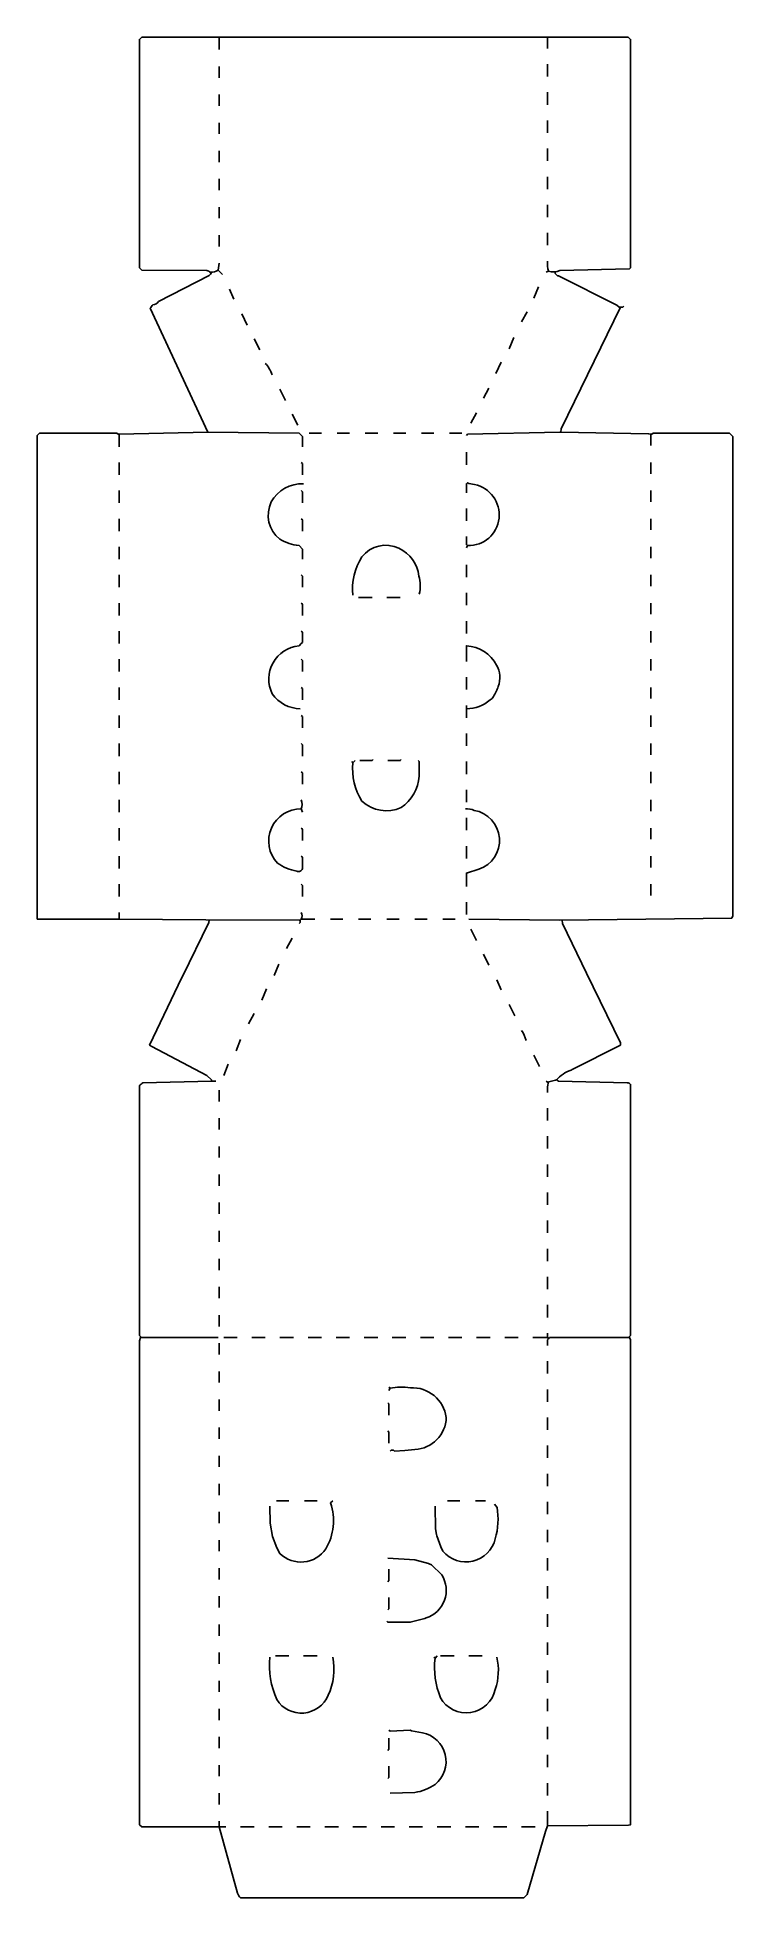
# Model space of a CAD drawing. Extents: x 33 to 652, y 85 to 1739.
import ezdxf

# ---------------------------------------------------------------- set-up
doc = ezdxf.new("R2010")
doc.units = 0
doc.layers.get('0').update_dxf_attribs({"linetype": 'CONTINUOUS'})

msp = doc.modelspace()

# ---------------------------------------------------------------- linework, layer by layer
at = {"color": 250, "linetype": 'CONTINUOUS'}
for points in [[(486, 1530), (488, 1531, 0.18121), (498.007932, 1531.508192), (560, 1533), (561, 1534), (561, 1737), (559, 1739), (126, 1739), (124, 1737), (124, 1534), (126, 1532), (183.991671, 1531.508616, -0.143633), (187, 1530, 0.16905), (194, 1532), (195, 1538)], [(488, 1531, -0.07013), (487, 1540)], [(185, 1388), (133.5, 1498, -0.113888), (136, 1501, 0.162817), (141, 1504), (185.9, 1527.2, 0.257933), (188, 1530)], [(242, 1439, 0.112792), (236, 1449)], [(269, 1275), (269, 1284), (266, 1287, -0.107266), (248.9, 1292.8, -0.355094), (241.3, 1325.9, -0.28839), (270, 1342)], [(416, 1287, 0.919161), (422.1, 1341.3), (417.076923, 1342.384615), (416, 1343), (415, 1342), (415, 1334)], [(314, 1243, -0.179463), (322, 1277, -0.354056), (354.911765, 1284.647059, -0.26873), (372.569231, 1259.946154, -0.139561), (373, 1244)], [(267, 1142, -0.239144), (242.230769, 1155.153846, -0.525621), (266, 1198), (268, 1200), (269, 1201), (269, 1210), (268, 1211)], [(415, 1142, 0.17616), (436.1, 1149.8, 0.161755), (439, 1153, 0.067299), (443.3, 1161.9, 0.215853), (441.769231, 1180.846154, 0.257973), (415, 1198), (415, 1184)], [(313, 1095), (314, 1094, 0.175785), (322, 1060, 0.304894), (356.9, 1054.2, 0.229045), (373, 1082), (373, 1095), (372, 1096)], [(268, 1053, 0.665278), (246.846154, 1004.769231, 0.108238), (263.923077, 997.615385, 0.498536), (269, 1000), (269, 1010), (268, 1011)], [(415, 984), (415, 996), (425.9, 999.3, 0.778193), (421.9, 1051.7, 0.10467), (414, 1053)], [(266, 951), (267, 952), (267, 954), (268, 955, 0.226662), (268, 961)], [(486, 811), (487, 810), (494.1, 811.8), (495, 812, -0.132085), (508.1, 820.8), (508.9, 821.2), (552, 843), (552, 845), (521.8, 906.9), (500.352941, 951.088235), (500, 954)], [(468, 847, 0.099319), (464, 856)], [(201, 148), (195, 148), (126, 148), (124, 150), (124, 580), (125, 583), (124.8, 583.9), (124, 585), (124, 807, -0.086997), (127.008329, 809.508616), (188, 811), (192, 811)], [(487, 149), (559.1, 149.7), (561, 150), (561, 581), (560, 583), (560.2, 583.9), (561, 585), (561, 808, 0.214182), (557.992068, 809.508192), (497.030707, 810.967279), (495, 812)], [(487, 801, -0.083987), (488, 810)], [(347, 482), (348, 483), (350, 483), (351, 482), (360.04878, 482.560976), (369.076923, 483.615385, 0.39596), (397, 512, 0.38586), (365.06, 538.42, 0.092249), (347, 538), (346, 539)], [(240, 433), (240.466926, 418.029183), (242.352941, 406.088235), (246.2, 396.1), (249, 391, 0.463818), (289.8, 395.1, 0.221563), (294, 436), (296, 438)], [(387, 433), (387.475113, 413.022624), (388.384615, 408.076923), (388.647059, 406.911765), (392.2, 397.1), (394, 393, 0.609898), (440.647059, 404.088235, 0.114428), (442.2, 432.1), (440, 435)], [(344, 331), (345, 330), (365, 330), (377.9, 333.3), (379.1, 333.8, 0.490236), (393, 372), (384, 381), (381.9, 381.8), (381.1, 382.2), (369.076923, 385.384615), (345, 387)], [(240, 299, 0.12916), (246.230769, 261.153846, 0.603923), (292, 265, 0.154852), (296, 299)], [(386, 299), (387, 298, 0.120842), (391.8, 262.9, 0.687082), (440.647059, 270.088235, 0.138237), (442, 299)], [(347, 178), (369.076923, 178.615385, 0.114662), (387.1, 185.8, 0.636266), (375.923077, 231.615385), (366.067568, 233.405405), (365, 234), (347, 233), (346, 234)], [(195, 153), (195, 148), (211.352941, 89.088235, 0.16902), (214, 85), (466, 85), (468, 87), (469, 88), (485.3, 143.9), (487, 149), (487, 162)]]:
    msp.add_lwpolyline(points, format="xyb", dxfattribs=at)
for points in [[(195, 1728), (195, 1739)], [(487, 1729), (487, 1739)], [(195, 1703), (195, 1713)], [(487, 1704), (487, 1715)], [(195, 1678), (195, 1688)], [(487, 1679), (487, 1690)], [(195, 1653), (195, 1663)], [(487, 1654), (487, 1665)], [(195, 1628), (195, 1638)], [(487, 1629), (487, 1640)], [(195, 1603), (195, 1613)], [(487, 1604), (487, 1615)], [(195, 1578), (195, 1588)], [(487, 1579), (487, 1590)], [(195, 1553), (195, 1563)], [(487, 1554), (487, 1565)], [(198, 1528), (194, 1532)], [(555, 1500), (554, 1499), (551, 1499), (548.846154, 1500.769231), (496.9, 1526.8), (496, 1527), (494, 1529), (494, 1530)], [(208, 1506), (204, 1515)], [(475, 1507), (479, 1517)], [(220, 1483), (215, 1493)], [(464, 1486), (469, 1495)], [(499, 1388), (499.352941, 1390.911765), (552, 1499)], [(231, 1461), (226, 1471)], [(453, 1462), (457, 1472)], [(441, 1440), (446, 1450)], [(254, 1416), (249, 1426)], [(430, 1418), (435, 1427)], [(265, 1394), (260, 1404)], [(419, 1396), (424, 1405)], [(269, 1375), (269, 1384), (266, 1387), (185, 1388), (106, 1386), (105.1, 1386.2), (104, 1387), (35, 1387), (33, 1385), (33, 955), (106, 955), (182.993673, 954.506491), (266.1, 954.2), (267, 954), (268, 955), (280, 955)], [(106, 1375), (106, 1386)], [(275, 1387), (286, 1387)], [(300, 1387), (311, 1387)], [(325, 1387), (336, 1387)], [(350, 1387), (361, 1387)], [(375, 1387), (386, 1387)], [(400, 1387), (411, 1387)], [(417, 955), (498, 954), (650.986489, 955.999817), (652, 958), (652, 1384), (649, 1387), (581, 1387), (580, 1386), (576.993592, 1386.506577), (499, 1388), (498.1, 1387.8), (416, 1386), (415, 1385)], [(579, 1376), (579, 1386)], [(106, 1350), (106, 1361)], [(415, 1359), (415, 1370)], [(579, 1351), (579, 1361)], [(106, 1325), (106, 1336)], [(579, 1326), (579, 1336)], [(106, 1300), (106, 1311)], [(415, 1309), (415, 1320)], [(579, 1301), (579, 1311)], [(415, 1285), (416, 1287), (415, 1288), (415, 1295)], [(106, 1275), (106, 1286)], [(579, 1276), (579, 1286)], [(106, 1250), (106, 1261)], [(415, 1259), (415, 1270)], [(579, 1251), (579, 1261)], [(415, 1234), (415, 1245)], [(106, 1225), (106, 1236)], [(579, 1226), (579, 1236)], [(106, 1200), (106, 1211)], [(415, 1209), (415, 1220)], [(579, 1201), (579, 1211)], [(106, 1175), (106, 1186)], [(579, 1176), (579, 1186)], [(106, 1150), (106, 1161)], [(415, 1159), (415, 1170)], [(579, 1151), (579, 1161)], [(415, 1134), (415, 1142), (415, 1145)], [(106, 1125), (106, 1136)], [(579, 1126), (579, 1136)], [(106, 1100), (106, 1111)], [(415, 1109), (415, 1120)], [(579, 1101), (579, 1111)], [(415, 1084), (415, 1095)], [(106, 1075), (106, 1086)], [(579, 1076), (579, 1086)], [(106, 1050), (106, 1061)], [(415, 1059), (415, 1070)], [(579, 1051), (579, 1061)], [(415, 1034), (415, 1045)], [(106, 1025), (106, 1036)], [(579, 1026), (579, 1036)], [(106, 1000), (106, 1011)], [(415, 1009), (415, 1020)], [(579, 1001), (579, 1011)], [(106, 975), (106, 986)], [(579, 976), (579, 986)], [(415, 959), (415, 970)], [(188, 811), (188, 812), (184, 816), (134.9, 841.8), (133, 843), (161.8, 903.1), (162.2, 903.9), (185.7, 952.1), (186, 954)], [(294, 955), (305, 955)], [(319, 955), (330, 955)], [(344, 955), (355, 955)], [(369, 955), (380, 955)], [(394, 955), (405, 955)], [(424, 936), (419, 946)], [(255, 929), (260, 938)], [(244, 905), (248, 915)], [(435, 914), (430, 924)], [(446, 892), (442, 901)], [(233, 883), (237, 893)], [(458, 869), (453, 879)], [(221, 862), (226, 871)], [(210, 838), (214, 848)], [(480, 824), (475, 834)], [(199, 816), (203, 826)], [(195, 793), (195, 803)], [(195, 768), (195, 778)], [(487, 776), (487, 787)], [(487, 751), (487, 762)], [(195, 743), (195, 753)], [(195, 718), (195, 728)], [(487, 726), (487, 737)], [(487, 701), (487, 712)], [(195, 693), (195, 703)], [(487, 676), (487, 687)], [(195, 668), (195, 678)], [(487, 651), (487, 662)], [(195, 643), (195, 653)], [(487, 626), (487, 637)], [(195, 618), (195, 628)], [(487, 601), (487, 612)], [(195, 593), (195, 603)], [(125, 583), (194, 583)], [(199, 583), (211, 583)], [(224, 583), (236, 583)], [(249, 583), (261, 583)], [(274, 583), (286, 583)], [(299, 583), (311, 583)], [(324, 583), (336, 583)], [(349, 583), (361, 583)], [(374, 583), (386, 583)], [(399, 583), (411, 583)], [(424, 583), (436, 583)], [(449, 583), (461, 583)], [(474, 583), (487, 583), (488, 582), (489, 583), (560, 583)], [(487, 583), (487, 587)], [(487, 576), (487, 581), (488, 582)], [(195, 568), (195, 578)], [(195, 543), (195, 553)], [(487, 551), (487, 562)], [(487, 526), (487, 537)], [(195, 518), (195, 528)], [(195, 493), (195, 503)], [(487, 501), (487, 512)], [(487, 476), (487, 487)], [(195, 468), (195, 478)], [(195, 443), (195, 453)], [(487, 451), (487, 462)], [(246, 438), (257, 438)], [(271, 438), (282, 438)], [(398, 438), (409, 438)], [(423, 438), (432, 438)], [(487, 426), (487, 437)], [(195, 418), (195, 428)], [(195, 393), (195, 403)], [(487, 401), (487, 412)], [(487, 376), (487, 387)], [(195, 368), (195, 378)], [(195, 343), (195, 353)], [(487, 351), (487, 362)], [(487, 326), (487, 337)], [(195, 318), (195, 328)], [(195, 293), (195, 303)], [(245, 300), (257, 300)], [(270, 300), (282, 300)], [(392, 300), (404, 300)], [(417, 300), (429, 300)], [(487, 301), (487, 312)], [(487, 276), (487, 287)], [(195, 268), (195, 278)], [(195, 243), (195, 253)], [(487, 251), (487, 262)], [(487, 226), (487, 237)], [(195, 218), (195, 228)], [(195, 193), (195, 203)], [(487, 201), (487, 212)], [(487, 176), (487, 187)], [(195, 168), (195, 178)], [(214, 148), (226, 148)], [(239, 148), (251, 148)], [(264, 148), (276, 148)], [(289, 148), (301, 148)], [(314, 148), (326, 148)], [(339, 148), (351, 148)], [(364, 148), (376, 148)], [(389, 148), (401, 148)], [(414, 148), (426, 148)], [(439, 148), (451, 148)], [(464, 148), (476, 148)]]:
    msp.add_lwpolyline(points, dxfattribs=at)
at = {"color": 251, "linetype": 'CONTINUOUS'}
for points in [[(269, 1350), (269, 1360), (268, 1361)], [(269, 1325), (269, 1335), (268, 1336)], [(269, 1300), (269, 1310), (268, 1311)], [(269, 1250), (269, 1260), (268, 1261)], [(319, 1241), (331, 1241)], [(344, 1241), (356, 1241)], [(269, 1225), (269, 1235), (268, 1236)], [(269, 1175), (269, 1185), (268, 1186)], [(269, 1150), (269, 1160), (268, 1161)], [(269, 1125), (269, 1135), (268, 1136)], [(269, 1100), (269, 1110), (268, 1111)], [(314, 1094), (316, 1096)], [(269, 1075), (269, 1085), (268, 1086)], [(269, 1025), (269, 1035), (268, 1036)], [(269, 975), (269, 985), (268, 986)], [(346, 536), (347, 538)], [(346, 514), (346, 524), (345, 525)], [(346, 489), (346, 499), (345, 500)], [(387, 298), (389, 300)]]:
    msp.add_lwpolyline(points, dxfattribs=at)
at = {"color": 252, "linetype": 'CONTINUOUS'}
for points in [[(320, 1096), (331, 1096), (332, 1097)], [(345, 1096), (356, 1096), (357, 1097)], [(345, 366), (346, 367), (346, 377)], [(345, 341), (346, 342), (346, 352)], [(345, 216), (346, 217), (346, 227)], [(345, 191), (346, 192), (346, 202)]]:
    msp.add_lwpolyline(points, dxfattribs=at)
at = {"color": 37, "linetype": 'CONTINUOUS'}
msp.add_lwpolyline([(269, 1050), (268, 1053, 0.197676), (268, 1061)], format="xyb", dxfattribs=at)
at = {"color": 247, "linetype": 'CONTINUOUS'}
msp.add_lwpolyline([(106, 955), (106, 961)], dxfattribs=at)

doc.saveas('drawing.dxf')
